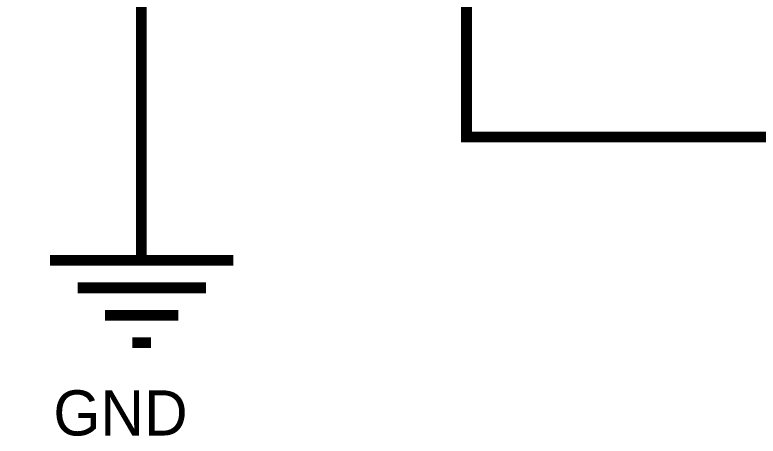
# Model space of a CAD drawing. Header units: millimetres. Extents: x 0 to 800, y 0 to 567.
# Drawn here: x 705.49 to 726.12, y 356.57 to 368.27 of the extents above; entities that cross this region are included whole.
import ezdxf

# ---------------------------------------------------------------- set-up
doc = ezdxf.new("R2010")
doc.units = ezdxf.units.MM
doc.layers.add('Sheet', color=255, linetype='Continuous')

msp = doc.modelspace()

# ---------------------------------------------------------------- linework, layer by layer
at = {"layer": 'Sheet', "const_width": 0.3}
for points in [[(705.665, 378.898), (718.029, 378.898), (718.029, 364.876), (744.998, 364.876), (754.406, 364.876)], [(705.643, 371.282), (709.002, 371.282), (709.002, 363.98)], [(709.002, 363.98), (709.002, 361.449)], [(706.471, 361.449), (711.556, 361.449)], [(707.233, 360.687), (710.794, 360.687)], [(707.994, 359.926), (710.033, 359.926)], [(708.756, 359.164), (709.271, 359.164)]]:
    msp.add_lwpolyline(points, dxfattribs=at)

# ---------------------------------------------------------------- texts
at = {"layer": 'Sheet'}
msp.add_text('GND', height=1.2543, dxfattribs=at).set_placement((706.561, 356.588))

doc.saveas('drawing.dxf')
